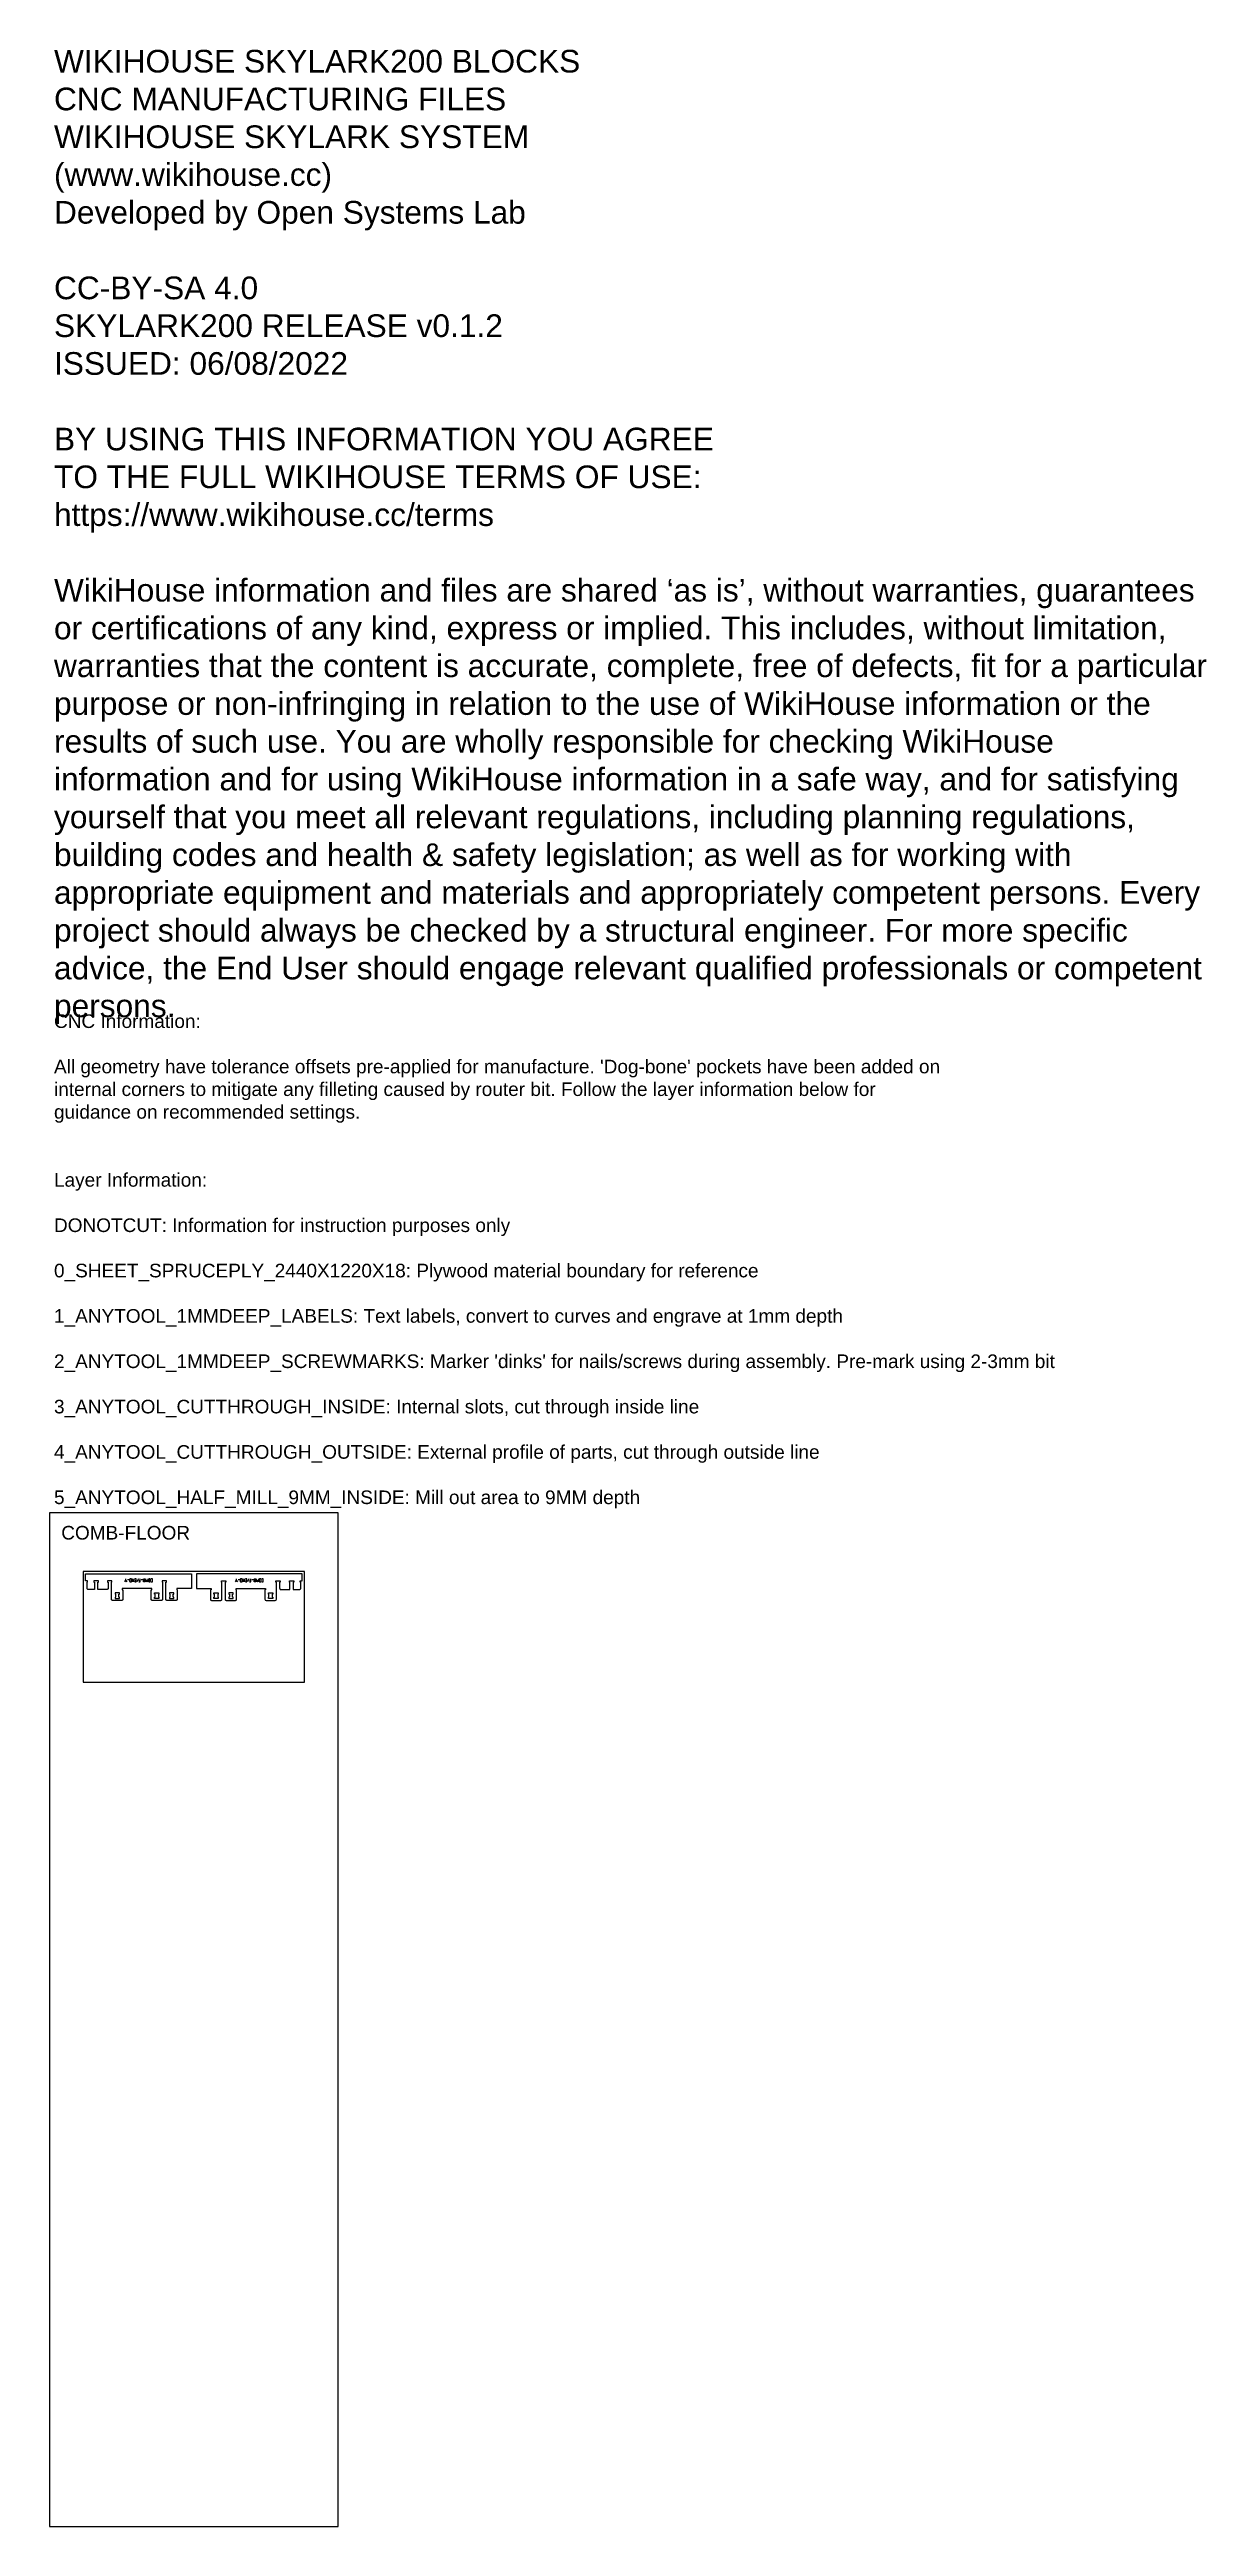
# Model space of a CAD drawing. Header units: millimetres. Extents: x 0 to 12757, y 0 to 27318.
import ezdxf

# ---------------------------------------------------------------- set-up
doc = ezdxf.new("R2010")
doc.units = ezdxf.units.MM
for name, color, linetype, true_color in [('0_SHEET_SPRUCEPLY_2440X122', 1, 'Continuous', 0xff0000), ('1_ANYTOOL_1MMDEEP_LABELS_S', 2, 'Continuous', 0xffff00), ('3_ANYTOOL_CUTTHROUGH_INSID', 4, 'Continuous', 0x00ffff), ('4_ANYTOOL_CUTTHROUGH_OUTSI', 5, 'Continuous', 0x0000ff), ('DONOTCUT', 7, 'Continuous', 0xffffff)]:
    doc.layers.add(name, color=color, linetype=linetype, true_color=true_color)
doc.styles.add('Arial', font='arial.ttf')

msp = doc.modelspace()

# ---------------------------------------------------------------- linework, layer by layer
at = {"layer": '0_SHEET_SPRUCEPLY_2440X122'}
msp.add_lwpolyline([(372, 10531), (372, 9311), (2812, 9311), (2812, 10531)], close=True, dxfattribs=at)
at = {"layer": '1_ANYTOOL_1MMDEEP_LABELS_S', "color": 2, "true_color": 0xffff00}
for points in [[(839, 10435), (827, 10417)], [(839, 10453), (839, 10435)], [(839, 10435), (851, 10417)], [(875, 10441), (859, 10441)], [(931, 10453), (931, 10417), (911, 10453), (911, 10417)], [(939, 10417), (955, 10417), (955, 10453), (939, 10453)], [(943, 10433), (955, 10433)], [(979, 10453), (963, 10417)], [(985, 10417), (1001, 10417), (1001, 10453)], [(985, 10433), (1001, 10433)], [(1025, 10441), (1009, 10441)], [(1085, 10453), (1085, 10417), (1073, 10437), (1061, 10417), (1061, 10453)], [(2059, 10435), (2047, 10417)], [(2059, 10453), (2059, 10435)], [(2059, 10435), (2071, 10417)], [(2095, 10441), (2079, 10441)], [(2151, 10453), (2151, 10417), (2131, 10453), (2131, 10417)], [(2159, 10417), (2175, 10417), (2175, 10453), (2159, 10453)], [(2163, 10433), (2175, 10433)], [(2199, 10453), (2183, 10417)], [(2205, 10417), (2221, 10417), (2221, 10453)], [(2205, 10433), (2221, 10433)], [(2245, 10441), (2229, 10441)], [(2305, 10453), (2305, 10417), (2293, 10437), (2281, 10417), (2281, 10453)]]:
    msp.add_lwpolyline(points, dxfattribs=at)
for points in [[(891, 10417), (903, 10417), (903, 10453), (891, 10453, 0.414214), (883, 10445), (883, 10425, 0.414214)], [(1113, 10443, 1), (1093, 10443), (1093, 10427, 1), (1113, 10427)], [(2111, 10417), (2123, 10417), (2123, 10453), (2111, 10453, 0.414214), (2103, 10445), (2103, 10425, 0.414214)], [(2333, 10443, 1), (2313, 10443), (2313, 10427, 1), (2333, 10427)]]:
    msp.add_lwpolyline(points, format="xyb", close=True, dxfattribs=at)
for points in [[(1053, 10433), (1043, 10433, -1), (1043, 10453), (1053, 10453), (1053, 10417), (1043, 10417, -1), (1043, 10433)], [(1121, 10417), (1131, 10417, 0.414214), (1137, 10423), (1137, 10447, 0.414214), (1131, 10453), (1121, 10453)], [(2273, 10433), (2263, 10433, -1), (2263, 10453), (2273, 10453), (2273, 10417), (2263, 10417, -1), (2263, 10433)], [(2341, 10417), (2351, 10417, 0.414214), (2357, 10423), (2357, 10447, 0.414214), (2351, 10453), (2341, 10453)]]:
    msp.add_lwpolyline(points, format="xyb", dxfattribs=at)
at = {"layer": '3_ANYTOOL_CUTTHROUGH_INSID', "color": 4, "true_color": 0x00ffff}
for points in [[(722, 10284), (728, 10284), (728, 10248), (722, 10248), (722, 10236), (770, 10236), (770, 10248), (764, 10248), (764, 10284), (770, 10284), (770, 10296), (722, 10296)], [(722, 10284), (728, 10284), (728, 10248), (722, 10248), (722, 10236), (770, 10236), (770, 10248), (764, 10248), (764, 10284), (770, 10284), (770, 10296), (722, 10296)], [(1206, 10284), (1200, 10284), (1200, 10248), (1206, 10248), (1206, 10236), (1158, 10236), (1158, 10248), (1164, 10248), (1164, 10284), (1158, 10284), (1158, 10296), (1206, 10296)], [(1206, 10284), (1200, 10284), (1200, 10248), (1206, 10248), (1206, 10236), (1158, 10236), (1158, 10248), (1164, 10248), (1164, 10284), (1158, 10284), (1158, 10296), (1206, 10296)], [(1322, 10284), (1328, 10284), (1328, 10248), (1322, 10248), (1322, 10236), (1370, 10236), (1370, 10248), (1364, 10248), (1364, 10284), (1370, 10284), (1370, 10296), (1322, 10296)], [(1322, 10284), (1328, 10284), (1328, 10248), (1322, 10248), (1322, 10236), (1370, 10236), (1370, 10248), (1364, 10248), (1364, 10284), (1370, 10284), (1370, 10296), (1322, 10296)], [(1861, 10284), (1855, 10284), (1855, 10248), (1861, 10248), (1861, 10236), (1813, 10236), (1813, 10248), (1819, 10248), (1819, 10284), (1813, 10284), (1813, 10296), (1861, 10296)], [(1861, 10284), (1855, 10284), (1855, 10248), (1861, 10248), (1861, 10236), (1813, 10236), (1813, 10248), (1819, 10248), (1819, 10284), (1813, 10284), (1813, 10296), (1861, 10296)], [(1977, 10284), (1983, 10284), (1983, 10248), (1977, 10248), (1977, 10236), (2025, 10236), (2025, 10248), (2019, 10248), (2019, 10284), (2025, 10284), (2025, 10296), (1977, 10296)], [(1977, 10284), (1983, 10284), (1983, 10248), (1977, 10248), (1977, 10236), (2025, 10236), (2025, 10248), (2019, 10248), (2019, 10284), (2025, 10284), (2025, 10296), (1977, 10296)], [(2461, 10284), (2455, 10284), (2455, 10248), (2461, 10248), (2461, 10236), (2413, 10236), (2413, 10248), (2419, 10248), (2419, 10284), (2413, 10284), (2413, 10296), (2461, 10296)], [(2461, 10284), (2455, 10284), (2455, 10248), (2461, 10248), (2461, 10236), (2413, 10236), (2413, 10248), (2419, 10248), (2419, 10284), (2413, 10284), (2413, 10296), (2461, 10296)]]:
    msp.add_lwpolyline(points, close=True, dxfattribs=at)
at = {"layer": '4_ANYTOOL_CUTTHROUGH_OUTSI', "color": 5, "true_color": 0x0000ff}
for points in [[(1126, 10344), (802, 10344), (802, 10332), (808, 10332), (808, 10226), (808, 10226, -0.414214), (796, 10214), (694, 10214, -0.414214), (682, 10226), (682, 10416), (688, 10416), (688, 10428), (640, 10428), (640, 10416), (646, 10416), (646, 10416), (646, 10346), (646, 10346), (646, 10345), (646, 10345), (646, 10345), (646, 10345), (646, 10344), (646, 10344), (646, 10344), (646, 10343), (646, 10343), (646, 10343), (646, 10343), (645, 10342), (645, 10342), (645, 10342), (645, 10342), (645, 10341), (645, 10341), (645, 10341), (645, 10340), (644, 10340), (644, 10340), (644, 10340), (644, 10339), (644, 10339), (644, 10339), (644, 10339), (643, 10338), (643, 10338), (643, 10338), (643, 10338), (642, 10338), (642, 10337), (642, 10337), (642, 10337), (642, 10337), (641, 10337), (641, 10336), (641, 10336), (641, 10336), (640, 10336), (640, 10336), (640, 10336), (640, 10336), (639, 10335), (639, 10335), (639, 10335), (639, 10335), (638, 10335), (638, 10335), (638, 10335), (637, 10335), (637, 10335), (637, 10335), (637, 10334), (636, 10334), (636, 10334), (636, 10334), (636, 10334), (635, 10334), (635, 10334), (635, 10334), (635, 10334), (634, 10334), (532, 10334), (532, 10416), (538, 10416), (538, 10428), (490, 10428), (490, 10416), (496, 10416), (496, 10334), (426, 10334), (426, 10334, -0.414214), (414, 10346), (414, 10416), (420, 10416), (420, 10428), (396, 10428), (396, 10508), (664, 10508), (964, 10508), (1264, 10508), (1564, 10508), (1564, 10344), (1402, 10344), (1402, 10332), (1408, 10332), (1408, 10226), (1408, 10226, -0.414214), (1396, 10214), (1294, 10214, -0.414214), (1282, 10226), (1282, 10416), (1288, 10416), (1288, 10428), (1240, 10428), (1240, 10416), (1246, 10416), (1246, 10226), (1246, 10226, -0.414214), (1234, 10214), (1132, 10214, -0.414214), (1120, 10226), (1120, 10332), (1126, 10332), (1126, 10344), (1126, 10344)], [(2057, 10344), (2381, 10344), (2381, 10332), (2375, 10332), (2375, 10226), (2375, 10226, 0.414214), (2387, 10214), (2489, 10214, 0.414214), (2501, 10226), (2501, 10416), (2495, 10416), (2495, 10428), (2543, 10428), (2543, 10416), (2537, 10416), (2537, 10416), (2537, 10346), (2537, 10346), (2537, 10345), (2537, 10345), (2537, 10345), (2537, 10345), (2538, 10344), (2538, 10344), (2538, 10344), (2538, 10343), (2538, 10343), (2538, 10343), (2538, 10343), (2538, 10342), (2538, 10342), (2538, 10342), (2538, 10342), (2538, 10341), (2539, 10341), (2539, 10341), (2539, 10340), (2539, 10340), (2539, 10340), (2539, 10340), (2539, 10339), (2540, 10339), (2540, 10339), (2540, 10339), (2540, 10338), (2540, 10338), (2540, 10338), (2541, 10338), (2541, 10338), (2541, 10337), (2541, 10337), (2542, 10337), (2542, 10337), (2542, 10337), (2542, 10336), (2543, 10336), (2543, 10336), (2543, 10336), (2543, 10336), (2544, 10336), (2544, 10336), (2544, 10335), (2544, 10335), (2545, 10335), (2545, 10335), (2545, 10335), (2545, 10335), (2546, 10335), (2546, 10335), (2546, 10335), (2546, 10335), (2547, 10334), (2547, 10334), (2547, 10334), (2548, 10334), (2548, 10334), (2548, 10334), (2548, 10334), (2549, 10334), (2549, 10334), (2549, 10334), (2651, 10334), (2651, 10416), (2645, 10416), (2645, 10428), (2693, 10428), (2693, 10416), (2687, 10416), (2687, 10334), (2757, 10334), (2757, 10334, 0.414214), (2769, 10346), (2769, 10416), (2763, 10416), (2763, 10428), (2787, 10428), (2787, 10508), (2519, 10508), (2219, 10508), (1919, 10508), (1619, 10508), (1619, 10344), (1781, 10344), (1781, 10332), (1775, 10332), (1775, 10226), (1775, 10226, 0.414214), (1787, 10214), (1889, 10214, 0.414214), (1901, 10226), (1901, 10416), (1895, 10416), (1895, 10428), (1943, 10428), (1943, 10416), (1937, 10416), (1937, 10226), (1937, 10226, 0.414214), (1949, 10214), (2051, 10214, 0.414214), (2063, 10226), (2063, 10332), (2057, 10332), (2057, 10344), (2057, 10344)]]:
    msp.add_lwpolyline(points, format="xyb", close=True, dxfattribs=at)
at = {"layer": 'DONOTCUT'}
msp.add_lwpolyline([(0, 0), (3183, 0), (3183, 11179), (0, 11179)], close=True, dxfattribs=at)

# ---------------------------------------------------------------- texts
at = {"layer": 'DONOTCUT', "attachment_point": 1, "style": 'Arial'}
for s, insert, char_height, width in [('{\\fArial;WIKIHOUSE SKYLARK200 BLOCKS}\\P{\\fArial;CNC MANUFACTURING FILES}\\P{\\fArial;WIKIHOUSE SKYLARK SYSTEM}\\P{\\fArial;(www.wikihouse.cc)}\\P{\\fArial;Developed by Open Systems Lab}\\P\\P{\\fArial;CC-BY-SA 4.0}\\P{\\fArial;SKYLARK200 RELEASE v0.1.2}\\P{\\fArial;ISSUED: 06/08/2022}\\P\\P{\\fArial;BY USING THIS INFORMATION YOU AGREE }\\P{\\fArial;TO THE FULL WIKIHOUSE TERMS OF USE:}\\P{\\fArial;https://www.wikihouse.cc/terms}\\P\\P{\\fArial;WikiHouse information and files are shared }{\\fArial;‘as is}{\\fArial;’, without warranties, guarantees }\\P{\\fArial;or certifications of any kind, express or implied. This includes, without limitation, }\\P{\\fArial;warranties that the content is accurate, complete, free of defects, fit for a particular }\\P{\\fArial;purpose or non-infringing in relation to the use of WikiHouse information or the }\\P{\\fArial;results of such use. You are wholly responsible for checking WikiHouse }\\P{\\fArial;information and for using WikiHouse information in a safe way, and for satisfying }\\P{\\fArial;yourself that you meet all relevant regulations, including planning regulations, }\\P{\\fArial;building codes and health & safety legislation; as well as for working with }\\P{\\fArial;appropriate equipment and materials and appropriately competent persons. Every }\\P{\\fArial;project should always be checked by a structural engineer. For more specific }\\P{\\fArial;advice, the End User should engage relevant qualified professionals or competent }\\P{\\fArial;persons.}\\P', (49, 27315), 250, 12895.38), ("{\\fArial;CNC Information:}\\P\\P{\\fArial;All geometry have tolerance offsets pre-applied for manufacture. 'Dog-bone' pockets have been added on}\\P{\\fArial;internal corners to mitigate any filleting caused by router bit. Follow the layer information below for}\\P{\\fArial;guidance on recommended settings.}\\P\\P\\P{\\fArial;Layer Information:}\\P\\P{\\fArial;DONOTCUT: Information for instruction purposes only}\\P\\P{\\fArial;0_SHEET_SPRUCEPLY_2440X1220X18: Plywood material boundary for reference}\\P\\P{\\fArial;1_ANYTOOL_1MMDEEP_LABELS: Text labels, convert to curves and engrave at 1mm depth}\\P\\P{\\fArial;2_ANYTOOL_1MMDEEP_SCREWMARKS: Marker 'dinks' for nails/screws during assembly. Pre-mark using 2-3mm bit}\\P\\P{\\fArial;3_ANYTOOL_CUTTHROUGH_INSIDE: Internal slots, cut through inside line}\\P\\P{\\fArial;4_ANYTOOL_CUTTHROUGH_OUTSIDE: External profile of parts, cut through outside line}\\P\\P{\\fArial;5_ANYTOOL_HALF_MILL_9MM_INSIDE: Mill out area to 9MM depth}", (49, 16677), 150, 22265.22), ('COMB-FLOOR', (129, 11035, 0), 150, 3122.28)]:
    msp.add_mtext(s, dxfattribs=dict(at, insert=insert, char_height=char_height, width=width))

doc.saveas('drawing.dxf')
